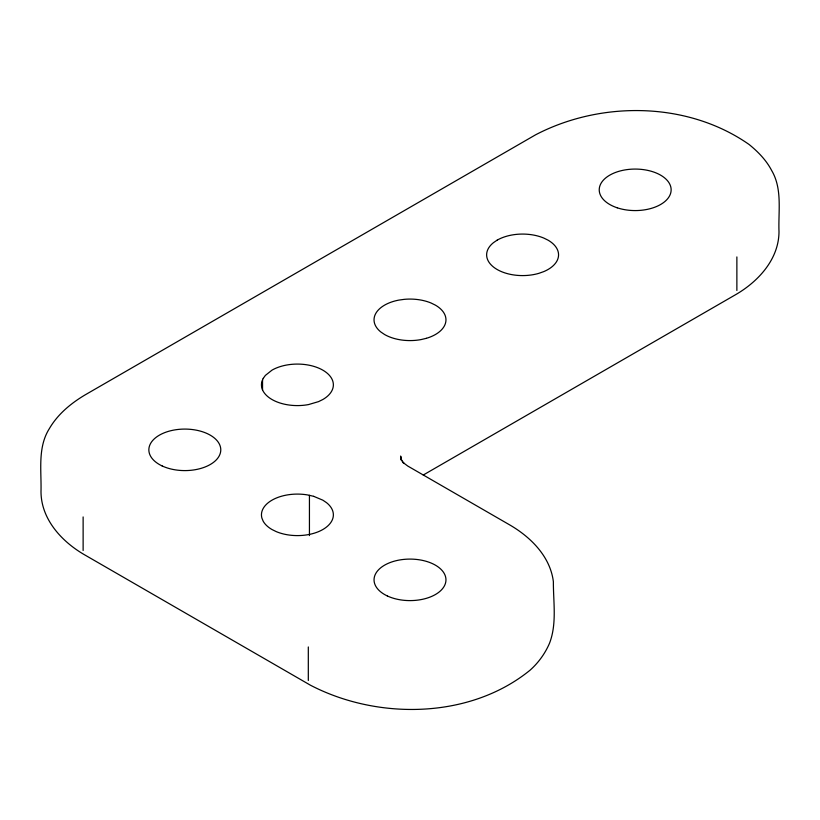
<?xml version="1.0" encoding="UTF-8"?>
<svg xmlns="http://www.w3.org/2000/svg" width="820" height="820" viewBox="0 0 820 820"><rect width="100%" height="100%" fill="white"/><g stroke="black" fill="none" stroke-linecap="round" stroke-linejoin="round"><path stroke-width="1.23" d="M423.253 475.026L734.71 295.2C757.69 282.172 778.846 259.663 779 231.763C778.18 211.427 782.598 189 771.63 170.447C766.269 160.166 758.039 151.741 749.101 144.494C687.765 101.526 601.121 100.563 535.573 134.818L85.29 394.789C71.063 403.214 57.769 414.161 49.354 428.624C37.412 447.505 41.574 470.772 41 491.774C41.154 519.675 62.31 542.184 85.29 555.222L310.39 685.182C377.6 720.175 469.901 719.15 530.058 670.196C538.402 662.765 545.085 653.56 549.502 643.29C557.057 623.723 553.254 602.136 553.377 581.718C550.281 556.462 530.632 536.987 509.527 524.8L407.735 466.026L402.476 462.07L403.901 463.331L400.683 458.851L401.687 460.717L400.621 456.053L400.97 458.226M736.872 256.926L736.872 290.475M309.437 495.321L309.437 535.583M308.31 646.949L308.31 680.497M262.543 380.039L262.543 390.105M83.127 516.938L83.127 550.497M263.21 378.42L261.898 381.587A35.957 20.756 0 0 0 308.515 404.578L318.539 401.626L322.834 399.514A35.957 20.756 0 0 0 322.834 370.158A35.957 20.756 0 0 0 271.984 370.158L265.372 375.416L263.21 378.42M497.166 240.147L493.507 242.628A35.957 20.756 0 0 0 495.249 268.314A35.957 20.756 0 0 0 538.914 273.327L543.721 271.625A35.957 20.756 0 0 0 548.016 240.147L543.721 238.036A35.957 20.756 0 0 0 497.166 240.147M426.318 338.332L421.111 339.572A35.957 20.756 0 0 1 384.58 334.509L380.91 332.038A35.957 20.756 0 0 1 398.889 300.089L404.373 299.331A35.957 20.756 0 0 1 431.135 303.041L435.42 305.153A35.957 20.756 0 0 1 426.318 338.332M313.732 496.346L308.515 495.106A35.957 20.756 0 0 0 261.898 518.096L263.21 521.264A35.957 20.756 0 0 0 271.984 529.525L276.279 531.637A35.957 20.756 0 0 0 322.834 529.525A35.957 20.756 0 0 0 326.493 502.639L322.834 500.169L313.732 496.346M617.204 207.798A35.957 20.756 0 0 0 671.139 189.83A35.957 20.756 0 0 0 617.204 171.851A35.957 20.756 0 0 0 617.204 207.798M162.196 465.975A35.957 20.756 0 0 0 220.334 453.091A35.957 20.756 0 0 0 171.933 430.459A35.957 20.756 0 0 0 162.196 465.975M387.368 595.976A35.957 20.756 0 0 0 445.516 583.092A35.957 20.756 0 0 0 397.116 560.47A35.957 20.756 0 0 0 387.368 595.976"/></g></svg>
